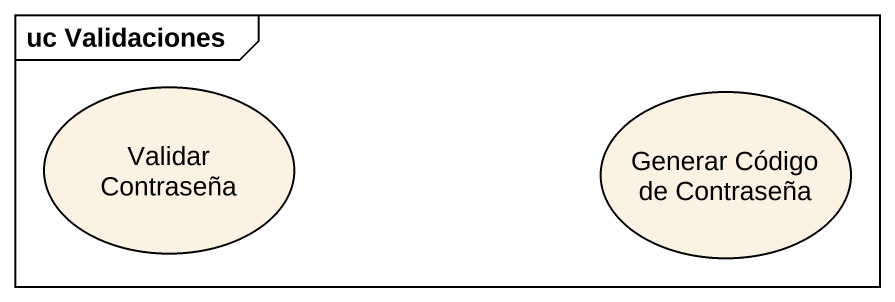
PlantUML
@startuml
mainframe uc Validaciones
usecase "Validar Contraseña" as Validar_Contraseña
usecase "Generar Código de Contraseña" as Generar_Código_de_Contraseña
@enduml
